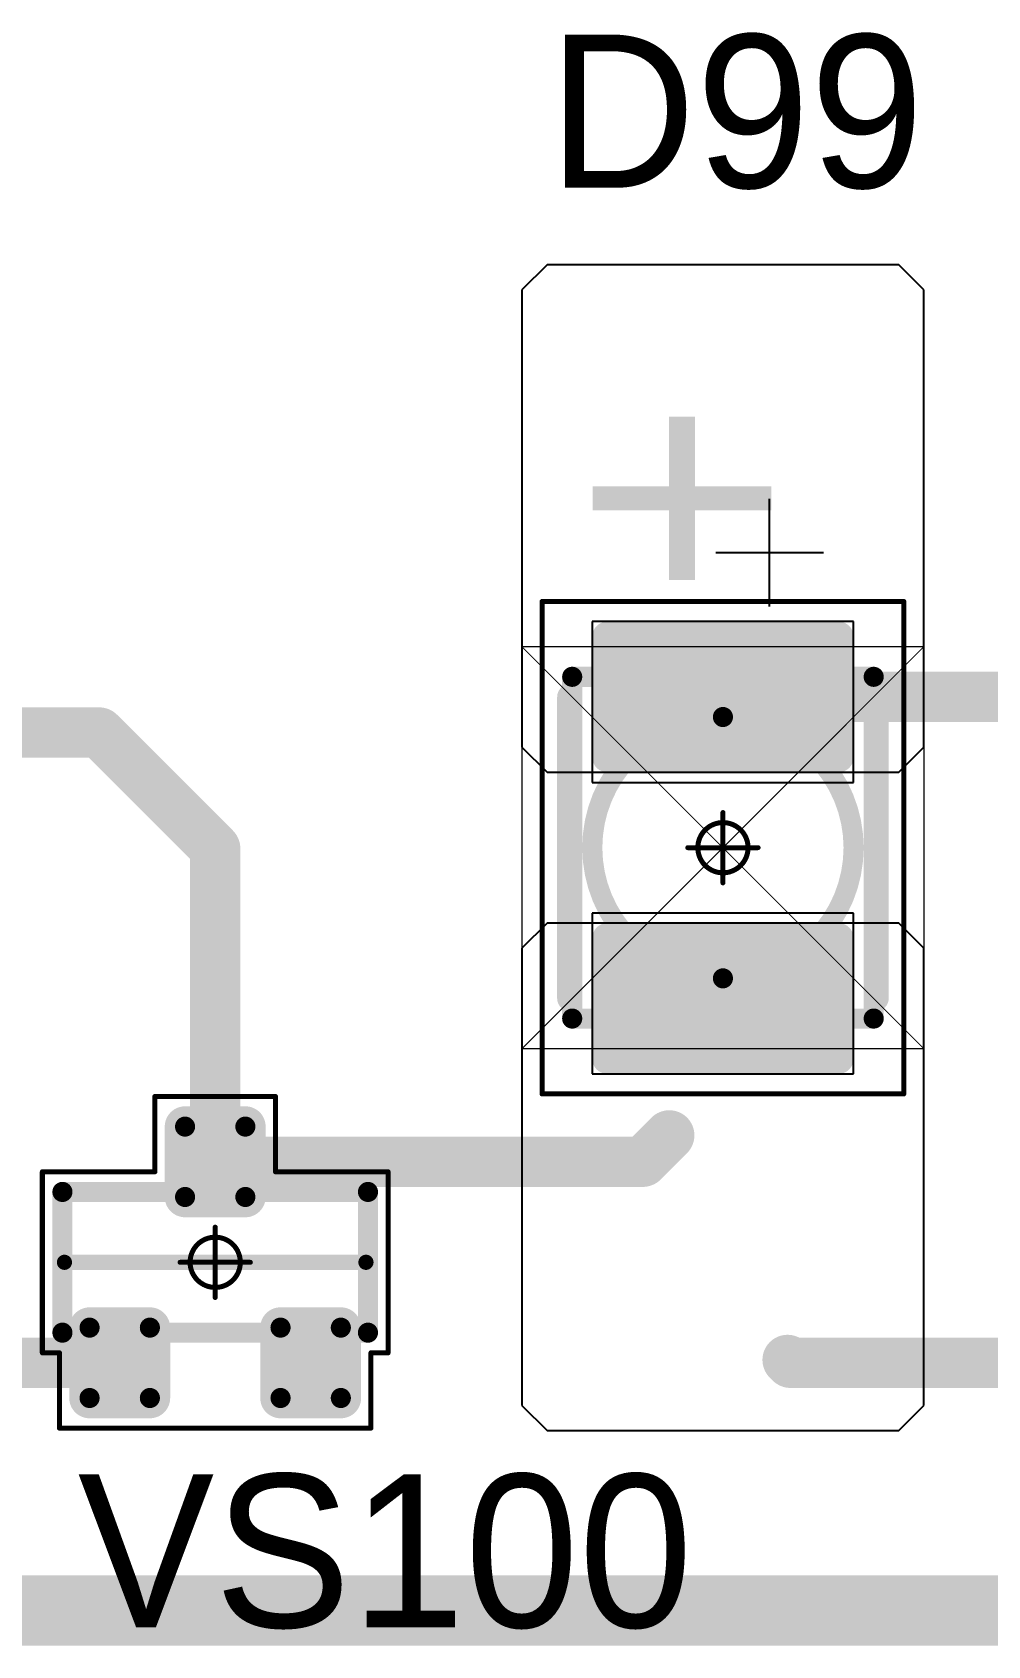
# Model space of a CAD drawing. Header units: millimetres. Extents: x 0 to 1769, y 431 to 1001.
# Drawn here: x 1590.07 to 1599.57, y 449.59 to 465.64 of the extents above; entities that cross this region are included whole.
import ezdxf

# ---------------------------------------------------------------- set-up
doc = ezdxf.new("R2010")
doc.units = ezdxf.units.MM
for name, color, linetype in [('Mechanical13', 56, 'Continuous'), ('Mechanical15', 56, 'Continuous'), ('Mechanical9', 56, 'Continuous'), ('TopLayer', 1, 'Continuous'), ('TopOverlay', 2, 'Continuous'), ('TopPaste', 8, 'Continuous'), ('TopSolder', 216, 'Continuous')]:
    doc.layers.add(name, color=color, linetype=linetype)

# ---------------------------------------------------------------- blocks, each defined once
blk = doc.blocks.new('SOT23_39')
at = {"layer": 'Mechanical13', "const_width": 0.2}
for points in [[(-0.7, 1.52), (0.7, 1.52)], [(-0.7, 1.52), (-0.7, -1.52)], [(0.7, 1.52), (0.7, -1.52)], [(-0.7, -1.52), (0.7, -1.52)]]:
    blk.add_lwpolyline(points, dxfattribs=at)
at = {"layer": 'Mechanical13', "const_width": 0.1}
for points in [[(-0.75, 1.52, 1), (-0.65, 1.52, 1)], [(-0.75, 1.52, 1), (-0.65, 1.52, 1)], [(0.65, 1.52, 1), (0.75, 1.52, 1)], [(0.65, 1.52, 1), (0.75, 1.52, 1)], [(-0.75, -1.52, 1), (-0.65, -1.52, 1)], [(-0.75, -1.52, 1), (-0.65, -1.52, 1)], [(0.65, -1.52, 1), (0.75, -1.52, 1)], [(0.65, -1.52, 1), (0.75, -1.52, 1)]]:
    blk.add_lwpolyline(points, format="xyb", close=True, dxfattribs=at)
at = {"layer": 'Mechanical15', "const_width": 0.05}
for points in [[(-0.9, 1.72), (-0.9, 1.55)], [(-0.9, 1.72), (0.9, 1.72)], [(0.9, 1.72), (0.9, 0.6)], [(-1.65, 1.55), (-1.65, -1.55)], [(-1.65, 1.55), (-0.9, 1.55)], [(0.9, 0.6), (1.65, 0.6)], [(1.65, 0.6), (1.65, -0.6)], [(0, 0.35), (0, -0.35)], [(-0.35, 0), (0.35, 0)], [(0.9, -0.6), (1.65, -0.6)], [(0.9, -0.6), (0.9, -1.72)], [(-1.65, -1.55), (-0.9, -1.55)], [(-0.9, -1.55), (-0.9, -1.72)], [(-0.9, -1.72), (0.9, -1.72)]]:
    blk.add_lwpolyline(points, dxfattribs=at)
at = {"layer": 'Mechanical15'}
for points, const_width in [([(-0.913, 1.72, 1), (-0.888, 1.72, 1)], 0.025), ([(-0.913, 1.72, 1), (-0.888, 1.72, 1)], 0.025), ([(0.888, 1.72, 1), (0.913, 1.72, 1)], 0.025), ([(0.888, 1.72, 1), (0.913, 1.72, 1)], 0.025), ([(-1.662, 1.55, 1), (-1.637, 1.55, 1)], 0.025), ([(-1.662, 1.55, 1), (-1.637, 1.55, 1)], 0.025), ([(-0.913, 1.55, 1), (-0.888, 1.55, 1)], 0.025), ([(-0.913, 1.55, 1), (-0.888, 1.55, 1)], 0.025), ([(0.888, 0.6, 1), (0.913, 0.6, 1)], 0.025), ([(0.888, 0.6, 1), (0.913, 0.6, 1)], 0.025), ([(1.637, 0.6, 1), (1.662, 0.6, 1)], 0.025), ([(1.637, 0.6, 1), (1.662, 0.6, 1)], 0.025), ([(-0.012, 0.35, 1), (0.012, 0.35, 1)], 0.025), ([(0.25, 0, 1), (-0.25, 0, 1)], 0.05), ([(-0.362, 0, 1), (-0.337, 0, 1)], 0.025), ([(-0.262, 0, 1), (-0.238, 0, 1)], 0.025), ([(0.238, 0, 1), (0.262, 0, 1)], 0.025), ([(0.337, 0, 1), (0.362, 0, 1)], 0.025), ([(-0.012, -0.35, 1), (0.012, -0.35, 1)], 0.025), ([(0.888, -0.6, 1), (0.913, -0.6, 1)], 0.025), ([(0.888, -0.6, 1), (0.913, -0.6, 1)], 0.025), ([(1.637, -0.6, 1), (1.662, -0.6, 1)], 0.025), ([(1.637, -0.6, 1), (1.662, -0.6, 1)], 0.025), ([(-1.662, -1.55, 1), (-1.637, -1.55, 1)], 0.025), ([(-1.662, -1.55, 1), (-1.637, -1.55, 1)], 0.025), ([(-0.913, -1.55, 1), (-0.888, -1.55, 1)], 0.025), ([(-0.913, -1.55, 1), (-0.888, -1.55, 1)], 0.025), ([(-0.913, -1.72, 1), (-0.888, -1.72, 1)], 0.025), ([(-0.913, -1.72, 1), (-0.888, -1.72, 1)], 0.025), ([(0.888, -1.72, 1), (0.913, -1.72, 1)], 0.025), ([(0.888, -1.72, 1), (0.913, -1.72, 1)], 0.025)]:
    blk.add_lwpolyline(points, format="xyb", close=True, dxfattribs=dict(at, const_width=const_width))
at = {"layer": 'TopLayer', "const_width": 0.1}
for points in [[(-1.4, 1.25, 1), (-1.3, 1.25, 1)], [(-0.7, 1.25, 1), (-0.6, 1.25, 1)], [(-1.4, 0.65, 1), (-1.3, 0.65, 1)], [(-0.7, 0.65, 1), (-0.6, 0.65, 1)], [(0.6, 0.3, 1), (0.7, 0.3, 1)], [(1.3, 0.3, 1), (1.4, 0.3, 1)], [(0.6, -0.3, 1), (0.7, -0.3, 1)], [(1.3, -0.3, 1), (1.4, -0.3, 1)], [(-1.4, -0.65, 1), (-1.3, -0.65, 1)], [(-0.7, -0.65, 1), (-0.6, -0.65, 1)], [(-1.4, -1.25, 1), (-1.3, -1.25, 1)], [(-0.7, -1.25, 1), (-0.6, -1.25, 1)]]:
    blk.add_lwpolyline(points, format="xyb", close=True, dxfattribs=at)
at = {"layer": 'TopLayer'}
for points in [[(-1.35, 1.35), (-1.35, 0.55), (-0.65, 1.35), (-0.65, 0.55)], [(-1.45, 1.25), (-1.45, 0.65), (-0.55, 1.25), (-0.55, 0.65)], [(0.65, 0.4), (0.65, -0.4), (1.35, 0.4), (1.35, -0.4)], [(0.55, 0.3), (0.55, -0.3), (1.45, 0.3), (1.45, -0.3)], [(-1.35, -0.55), (-1.35, -1.35), (-0.65, -0.55), (-0.65, -1.35)], [(-1.45, -0.65), (-1.45, -1.25), (-0.55, -0.65), (-0.55, -1.25)]]:
    blk.add_solid(points, dxfattribs=at)
at = {"layer": 'TopOverlay', "const_width": 0.15}
blk.add_lwpolyline([(0, 1.5), (0, -1.5)], dxfattribs=at)
at = {"layer": 'TopOverlay', "const_width": 0.075}
for points in [[(-0.038, 1.5, 1), (0.038, 1.5, 1)], [(-0.038, -1.5, 1), (0.038, -1.5, 1)]]:
    blk.add_lwpolyline(points, format="xyb", close=True, dxfattribs=at)
at = {"layer": 'TopPaste', "const_width": 0.075}
for points in [[(-1.387, 1.25, 1), (-1.313, 1.25, 1)], [(-0.687, 1.25, 1), (-0.613, 1.25, 1)], [(-1.387, 0.65, 1), (-1.313, 0.65, 1)], [(-0.687, 0.65, 1), (-0.613, 0.65, 1)], [(0.613, 0.3, 1), (0.687, 0.3, 1)], [(1.313, 0.3, 1), (1.387, 0.3, 1)], [(0.613, -0.3, 1), (0.687, -0.3, 1)], [(1.313, -0.3, 1), (1.387, -0.3, 1)], [(-1.387, -0.65, 1), (-1.313, -0.65, 1)], [(-0.687, -0.65, 1), (-0.613, -0.65, 1)], [(-1.387, -1.25, 1), (-1.313, -1.25, 1)], [(-0.687, -1.25, 1), (-0.613, -1.25, 1)]]:
    blk.add_lwpolyline(points, format="xyb", close=True, dxfattribs=at)
at = {"layer": 'TopPaste'}
for points in [[(-1.35, 1.325), (-1.35, 0.575), (-0.65, 1.325), (-0.65, 0.575)], [(-1.425, 1.25), (-1.425, 0.65), (-0.575, 1.25), (-0.575, 0.65)], [(0.65, 0.375), (0.65, -0.375), (1.35, 0.375), (1.35, -0.375)], [(0.575, 0.3), (0.575, -0.3), (1.425, 0.3), (1.425, -0.3)], [(-1.35, -0.575), (-1.35, -1.325), (-0.65, -0.575), (-0.65, -1.325)], [(-1.425, -0.65), (-1.425, -1.25), (-0.575, -0.65), (-0.575, -1.25)]]:
    blk.add_solid(points, dxfattribs=at)
at = {"layer": 'TopSolder', "const_width": 0.202}
for points in [[(-1.451, 1.25, 1), (-1.249, 1.25, 1)], [(-0.751, 1.25, 1), (-0.549, 1.25, 1)], [(-1.451, 0.65, 1), (-1.249, 0.65, 1)], [(-0.751, 0.65, 1), (-0.549, 0.65, 1)], [(0.549, 0.3, 1), (0.751, 0.3, 1)], [(1.249, 0.3, 1), (1.451, 0.3, 1)], [(0.549, -0.3, 1), (0.751, -0.3, 1)], [(1.249, -0.3, 1), (1.451, -0.3, 1)], [(-1.451, -0.65, 1), (-1.249, -0.65, 1)], [(-0.751, -0.65, 1), (-0.549, -0.65, 1)], [(-1.451, -1.25, 1), (-1.249, -1.25, 1)], [(-0.751, -1.25, 1), (-0.549, -1.25, 1)]]:
    blk.add_lwpolyline(points, format="xyb", close=True, dxfattribs=at)
at = {"layer": 'TopSolder'}
for points in [[(-1.35, 1.452), (-1.35, 0.448), (-0.65, 1.452), (-0.65, 0.448)], [(-1.552, 1.25), (-1.552, 0.65), (-0.448, 1.25), (-0.448, 0.65)], [(0.65, 0.502), (0.65, -0.502), (1.35, 0.502), (1.35, -0.502)], [(0.448, 0.3), (0.448, -0.3), (1.552, 0.3), (1.552, -0.3)], [(-1.35, -0.448), (-1.35, -1.452), (-0.65, -0.448), (-0.65, -1.452)], [(-1.552, -0.65), (-1.552, -1.25), (-0.448, -0.65), (-0.448, -1.25)]]:
    blk.add_solid(points, dxfattribs=at)
blk = doc.blocks.new('T66G_228')
at = {"layer": 'Mechanical13'}
for p, q in [((2.936, 0.071), (2.936, -1)), ((2.4, -0.464), (3.471, -0.464))]:
    blk.add_line(p, q, dxfattribs=at)
at = {"layer": 'Mechanical13', "const_width": 0.2}
for points in [[(-1.7, 1.5), (1.7, 1.5)], [(-1.7, 1.5), (-1.7, -1.5)], [(1.7, 1.5), (1.7, -1.5)], [(-1.7, -1.5), (1.7, -1.5)]]:
    blk.add_lwpolyline(points, dxfattribs=at)
at = {"layer": 'Mechanical13'}
for points, const_width in [([(-1.75, 1.5, 1), (-1.65, 1.5, 1)], 0.1), ([(-1.75, 1.5, 1), (-1.65, 1.5, 1)], 0.1), ([(1.65, 1.5, 1), (1.75, 1.5, 1)], 0.1), ([(1.65, 1.5, 1), (1.75, 1.5, 1)], 0.1), ([(1.3, 0, 1), (-1.3, 0, 1)], 0.2), ([(-1.35, 0, 1), (-1.25, 0, 1)], 0.1), ([(1.25, 0, 1), (1.35, 0, 1)], 0.1), ([(-1.75, -1.5, 1), (-1.65, -1.5, 1)], 0.1), ([(-1.75, -1.5, 1), (-1.65, -1.5, 1)], 0.1), ([(1.65, -1.5, 1), (1.75, -1.5, 1)], 0.1), ([(1.65, -1.5, 1), (1.75, -1.5, 1)], 0.1)]:
    blk.add_lwpolyline(points, format="xyb", close=True, dxfattribs=dict(at, const_width=const_width))
at = {"layer": 'Mechanical15', "const_width": 0.05}
for points in [[(-2.45, 1.8), (-2.45, -1.8)], [(-2.45, 1.8), (2.45, 1.8)], [(2.45, 1.8), (2.45, -1.8)], [(0, 0.35), (0, -0.35)], [(-0.35, 0), (0.35, 0)], [(-2.45, -1.8), (2.45, -1.8)]]:
    blk.add_lwpolyline(points, dxfattribs=at)
at = {"layer": 'Mechanical15'}
for points, const_width in [([(-2.462, 1.8, 1), (-2.438, 1.8, 1)], 0.025), ([(-2.462, 1.8, 1), (-2.438, 1.8, 1)], 0.025), ([(2.438, 1.8, 1), (2.462, 1.8, 1)], 0.025), ([(2.438, 1.8, 1), (2.462, 1.8, 1)], 0.025), ([(-0.012, 0.35, 1), (0.012, 0.35, 1)], 0.025), ([(0.25, 0, 1), (-0.25, 0, 1)], 0.05), ([(-0.362, 0, 1), (-0.337, 0, 1)], 0.025), ([(-0.262, 0, 1), (-0.238, 0, 1)], 0.025), ([(0.238, 0, 1), (0.262, 0, 1)], 0.025), ([(0.337, 0, 1), (0.362, 0, 1)], 0.025), ([(-0.012, -0.35, 1), (0.012, -0.35, 1)], 0.025), ([(-2.462, -1.8, 1), (-2.438, -1.8, 1)], 0.025), ([(-2.462, -1.8, 1), (-2.438, -1.8, 1)], 0.025), ([(2.438, -1.8, 1), (2.462, -1.8, 1)], 0.025), ([(2.438, -1.8, 1), (2.462, -1.8, 1)], 0.025)]:
    blk.add_lwpolyline(points, format="xyb", close=True, dxfattribs=dict(at, const_width=const_width))
at = {"layer": 'TopLayer'}
for p, q in [((-5.55, 2), (-5.8, 1.75)), ((-1, 2), (-5.55, 2)), ((-0.75, 1.75), (-1, 2)), ((1, 2), (0.75, 1.75)), ((5.55, 2), (1, 2)), ((5.8, 1.75), (5.55, 2)), ((-5.8, 1.75), (-5.8, -1.75)), ((-0.75, -1.75), (-0.75, 1.75)), ((0.75, 1.75), (0.75, -1.75)), ((5.8, -1.75), (5.8, 1.75)), ((-5.8, -1.75), (-5.55, -2)), ((-1, -2), (-0.75, -1.75)), ((0.75, -1.75), (1, -2)), ((5.55, -2), (5.8, -1.75)), ((-5.55, -2), (-1, -2)), ((1, -2), (5.55, -2))]:
    blk.add_line(p, q, dxfattribs=at)
at = {"layer": 'TopLayer', "const_width": 0.15}
for points in [[(-2.175, 1.15, 1), (-2.025, 1.15, 1)], [(-0.975, 1.15, 1), (-0.825, 1.15, 1)], [(0.825, 1.15, 1), (0.975, 1.15, 1)], [(2.025, 1.15, 1), (2.175, 1.15, 1)], [(-2.175, -1.15, 1), (-2.025, -1.15, 1)], [(-0.975, -1.15, 1), (-0.825, -1.15, 1)], [(0.825, -1.15, 1), (0.975, -1.15, 1)], [(2.025, -1.15, 1), (2.175, -1.15, 1)]]:
    blk.add_lwpolyline(points, format="xyb", close=True, dxfattribs=at)
at = {"layer": 'TopLayer'}
for points in [[(-0.9, 1.3), (-2.1, 1.3), (-0.9, -1.3), (-2.1, -1.3)], [(2.1, 1.3), (0.9, 1.3), (2.1, -1.3), (0.9, -1.3)], [(-0.75, 1.15), (-2.25, 1.15), (-0.75, -1.15), (-2.25, -1.15)], [(2.25, 1.15), (0.75, 1.15), (2.25, -1.15), (0.75, -1.15)]]:
    blk.add_solid(points, dxfattribs=at)
at = {"layer": 'TopOverlay', "const_width": 0.25}
for points in [[(-1.5, 1.525), (1.5, 1.525)], [(-1.5, -1.525), (1.5, -1.525)]]:
    blk.add_lwpolyline(points, dxfattribs=at)
at = {"layer": 'TopOverlay', "const_width": 0.125}
for points in [[(-1.562, 1.525, 1), (-1.438, 1.525, 1)], [(1.438, 1.525, 1), (1.562, 1.525, 1)], [(-1.562, -1.525, 1), (-1.438, -1.525, 1)], [(1.438, -1.525, 1), (1.562, -1.525, 1)]]:
    blk.add_lwpolyline(points, format="xyb", close=True, dxfattribs=at)
at = {"layer": 'TopPaste', "const_width": 0.125}
for points in [[(-2.163, 1.15, 1), (-2.038, 1.15, 1)], [(-0.963, 1.15, 1), (-0.838, 1.15, 1)], [(0.838, 1.15, 1), (0.963, 1.15, 1)], [(2.038, 1.15, 1), (2.163, 1.15, 1)], [(-2.163, -1.15, 1), (-2.038, -1.15, 1)], [(-0.963, -1.15, 1), (-0.838, -1.15, 1)], [(0.838, -1.15, 1), (0.963, -1.15, 1)], [(2.038, -1.15, 1), (2.163, -1.15, 1)]]:
    blk.add_lwpolyline(points, format="xyb", close=True, dxfattribs=at)
at = {"layer": 'TopPaste'}
for points in [[(-0.775, 1.15), (-2.225, 1.15), (-0.775, -1.15), (-2.225, -1.15)], [(-0.9, 1.275), (-2.1, 1.275), (-0.9, -1.275), (-2.1, -1.275)], [(2.225, 1.15), (0.775, 1.15), (2.225, -1.15), (0.775, -1.15)], [(2.1, 1.275), (0.9, 1.275), (2.1, -1.275), (0.9, -1.275)]]:
    blk.add_solid(points, dxfattribs=at)
at = {"layer": 'TopSolder'}
for p, q in [((-2.25, 1.3), (-2.25, -1.3)), ((-0.65, 1.3), (-2.25, 1.3)), ((-0.65, -1.3), (-0.65, 1.3)), ((0.65, 1.3), (0.65, -1.3)), ((2.25, 1.3), (0.65, 1.3)), ((2.25, -1.3), (2.25, 1.3)), ((-2.25, -1.3), (-0.65, -1.3)), ((0.65, -1.3), (2.25, -1.3))]:
    blk.add_line(p, q, dxfattribs=at)
at = {"layer": 'TopOverlay'}
blk.add_text('+', height=2.5, dxfattribs=at).set_placement((2.5, -0.8))

msp = doc.modelspace()

# ---------------------------------------------------------------- linework, layer by layer
at = {"layer": 'Mechanical9'}
for points, const_width in [([(1594.94, 455.528), (1594.94, 459.528)], 0.0127), ([(1594.94, 459.528), (1598.94, 459.528)], 0.0127), ([(1594.94, 459.528), (1598.94, 455.528)], 0.01), ([(1594.94, 455.528), (1598.94, 459.528)], 0.01), ([(1598.94, 455.528), (1598.94, 459.528)], 0.0127), ([(1594.94, 455.528), (1598.94, 455.528)], 0.0127)]:
    msp.add_lwpolyline(points, dxfattribs=dict(at, const_width=const_width))
for points, const_width in [([(1594.937, 459.528, 1), (1594.943, 459.528, 1)], 0.00635), ([(1594.937, 459.528, 1), (1594.943, 459.528, 1)], 0.00635), ([(1594.937, 459.528, 1), (1594.942, 459.528, 1)], 0.005), ([(1598.937, 459.528, 1), (1598.943, 459.528, 1)], 0.00635), ([(1598.937, 459.528, 1), (1598.943, 459.528, 1)], 0.00635), ([(1598.937, 459.528, 1), (1598.942, 459.528, 1)], 0.005), ([(1594.937, 455.528, 1), (1594.943, 455.528, 1)], 0.00635), ([(1594.937, 455.528, 1), (1594.943, 455.528, 1)], 0.00635), ([(1594.937, 455.528, 1), (1594.942, 455.528, 1)], 0.005), ([(1598.937, 455.528, 1), (1598.943, 455.528, 1)], 0.00635), ([(1598.937, 455.528, 1), (1598.943, 455.528, 1)], 0.00635), ([(1598.937, 455.528, 1), (1598.942, 455.528, 1)], 0.005)]:
    msp.add_lwpolyline(points, format="xyb", close=True, dxfattribs=dict(at, const_width=const_width))
at = {"layer": 'TopLayer'}
for points, const_width in [([(1596.94, 459.028), (1606.94, 459.028)], 0.5), ([(1588.113, 458.674), (1590.735, 458.674)], 0.5), ([(1590.735, 458.674), (1591.888, 457.521)], 0.5), ([(1591.888, 454.403), (1591.888, 457.521)], 0.5), ([(1596.143, 454.403), (1596.406, 454.666)], 0.5), ([(1591.888, 454.403), (1596.143, 454.403)], 0.5), ([(1597.583, 452.432), (1597.612, 452.403)], 0.5), ([(1587.763, 452.403), (1590.938, 452.403)], 0.5), ([(1597.612, 452.403), (1600.998, 452.403)], 0.5), ([(1585.331, 449.938), (1614.188, 449.938)], 0.7)]:
    msp.add_lwpolyline(points, dxfattribs=dict(at, const_width=const_width))
at = {"layer": 'TopLayer', "const_width": 0.25}
for points in [[(1596.815, 459.028, 1), (1597.065, 459.028, 1)], [(1590.61, 458.674, 1), (1590.86, 458.674, 1)], [(1590.61, 458.674, 1), (1590.86, 458.674, 1)], [(1591.763, 457.521, 1), (1592.013, 457.521, 1)], [(1591.763, 457.521, 1), (1592.013, 457.521, 1)], [(1596.281, 454.666, 1), (1596.531, 454.666, 1)], [(1591.763, 454.403, 1), (1592.013, 454.403, 1)], [(1591.763, 454.403, 1), (1592.013, 454.403, 1)], [(1596.018, 454.403, 1), (1596.268, 454.403, 1)], [(1596.018, 454.403, 1), (1596.268, 454.403, 1)], [(1597.458, 452.432, 1), (1597.708, 452.432, 1)], [(1590.813, 452.403, 1), (1591.063, 452.403, 1)], [(1597.487, 452.403, 1), (1597.737, 452.403, 1)], [(1597.487, 452.403, 1), (1597.737, 452.403, 1)]]:
    msp.add_lwpolyline(points, format="xyb", close=True, dxfattribs=at)

# ---------------------------------------------------------------- block references
at = {"rotation": 90}
for name, p in [('T66G_228', (1596.94, 457.528)), ('SOT23_39', (1591.888, 453.403))]:
    msp.add_blockref(name, p, dxfattribs=at)

# ---------------------------------------------------------------- texts
at = {"layer": 'TopOverlay'}
for s, p in [('D99', (1595.2, 464.094)), ('VS100', (1590.52, 449.771))]:
    msp.add_text(s, height=1.524, dxfattribs=at).set_placement(p)

doc.saveas('drawing.dxf')
